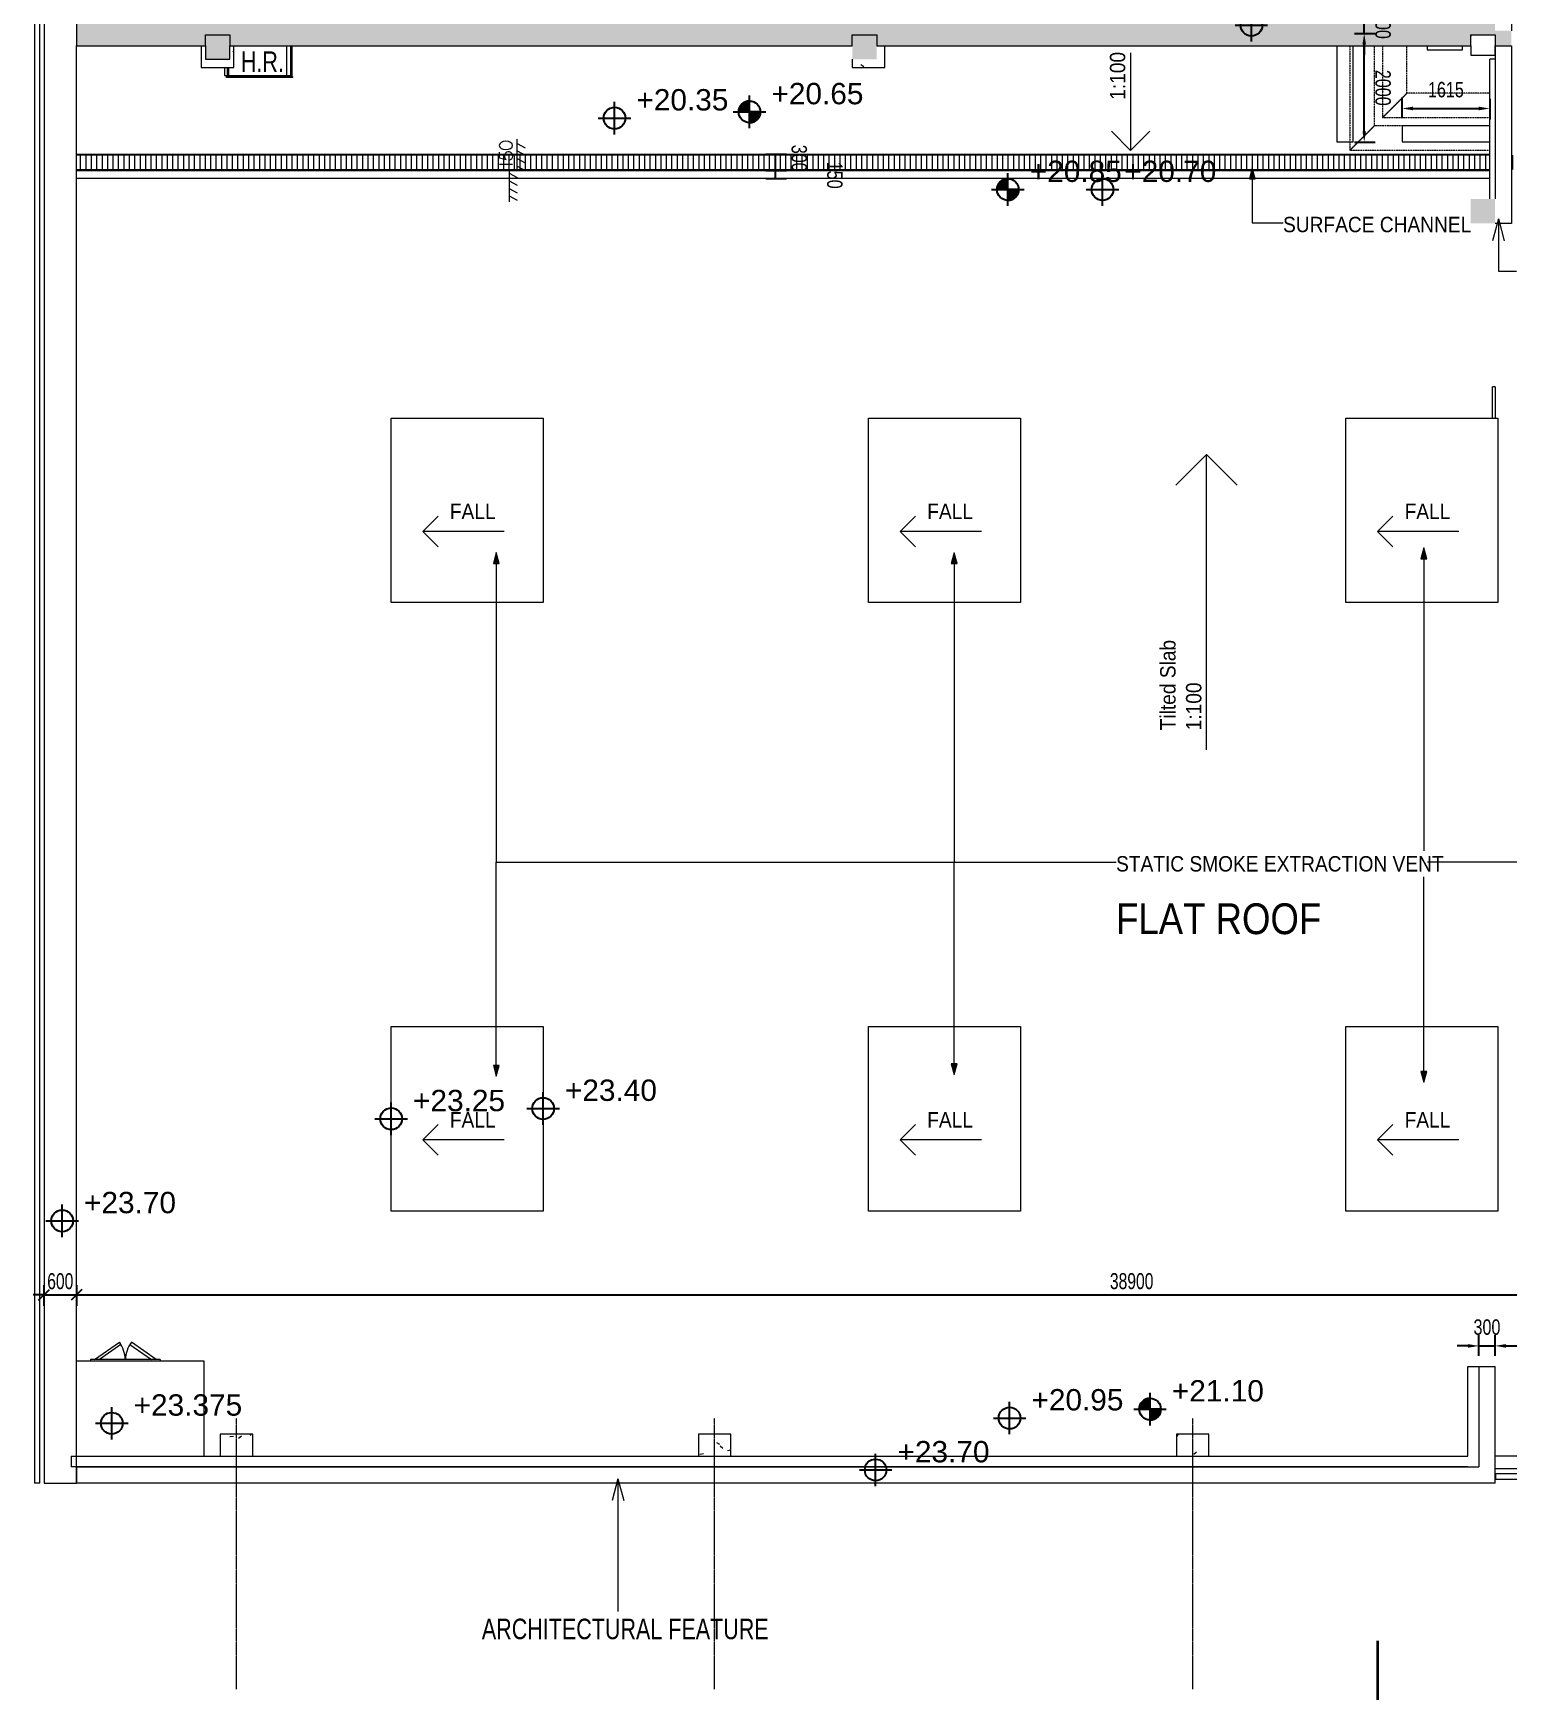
# Model space of a CAD drawing. Header units: millimetres. Extents: x 4021 to 183614, y -11746 to 71065.
# Drawn here: x 36939 to 64124, y 3578 to 34139 of the extents above; entities that cross this region are included whole.
import ezdxf

# ---------------------------------------------------------------- set-up
doc = ezdxf.new("R2010")
doc.units = ezdxf.units.MM
doc.linetypes.add('Grid Line__1_200_', pattern=[10.5, 6, -1.5, 1.5, -1.5])
doc.linetypes.add('Hidden', pattern=[7.14375, 4.7625, -2.38125])
for name, color, linetype, lineweight in [('A-ANNO-DIMS', 211, 'Continuous', 5), ('A-ANNO-NOTE', 131, 'Continuous', 25), ('A-COLS', 52, 'Continuous', 20), ('A-DETL-GENF', 92, 'Continuous', 20), ('A-DETL-THIN', 151, 'Continuous', 9), ('A-DETL-WIDE', 214, 'Continuous', 35), ('A-DOOR', 31, 'Continuous', 20), ('A-DOOR-FRAM', 31, 'Continuous', 20), ('A-FLOR', 192, 'Continuous', 9), ('A-GENM', 13, 'Continuous', 20), ('A-ROOF', 132, 'Continuous', 9), ('A-WALL', 113, 'Continuous', 20), ('G-ANNO-TEXT', 231, 'Continuous', 5), ('Q-CASE', 31, 'Continuous', 20), ('S-BEAM', 12, 'Continuous', 20), ('S-GRID', 1, 'Continuous', 5)]:
    doc.layers.add(name, color=color, linetype=linetype, lineweight=lineweight)
doc.styles.add('Arial', font='arial.ttf', dxfattribs={"height": 393.413174})
doc.styles.add('Arial_2', font='arial.ttf', dxfattribs={"width": 0.7, "height": 295.05988})
doc.styles.add('Swis721 BT_1', font='swiss.ttf', dxfattribs={"width": 0.89, "height": 283.821263})
doc.styles.add('Swis721 BT_3', font='swiss.ttf', dxfattribs={"width": 0.75, "height": 283.821263})
doc.styles.add('Swis721 BT_4', font='swiss.ttf', dxfattribs={"width": 0.85, "height": 567.642527})
doc.styles.add('Swis721 BT_5', font='swiss.ttf', dxfattribs={"width": 0.75, "height": 378.428351})
doc.dimstyles.new('DLN_1_5mm', dxfattribs={"dimscale": 304.8, "dimtxt": 300, "dimasz": 0.656168, "dimexe": 0.656168, "dimexo": 0.0625, "dimgap": 0.656168, "dimtad": 1, "dimdec": 0, "dimzin": 0, "dimdsep": 46, "dimtxsty": 'Swis721 BT_3', "dimsah": 1, "dimcen": 0.09, "dimadec": 0, "dimazin": 0, "dimtfac": 1, "dimtdec": 4, "dimtix": 1, "dimtmove": 0, "dimatfit": 3, "dimfxl": 0.656168, "dimfxlon": 1, "dimtvp": 1, "dimtolj": 1, "dimtzin": 0, "dimarcsym": 2})
doc.dimstyles.new('DLN_1_5mm_1', dxfattribs={"dimscale": 304.8, "dimtxt": 300, "dimasz": 0, "dimexe": 0.656168, "dimexo": 0.0625, "dimgap": 0.656168, "dimtad": 1, "dimdec": 0, "dimzin": 0, "dimdsep": 46, "dimtxsty": 'Swis721 BT_3', "dimblk2": 'NONE', "dimsah": 1, "dimcen": 0.09, "dimadec": 0, "dimazin": 0, "dimtfac": 1, "dimtdec": 4, "dimtix": 1, "dimtmove": 2, "dimatfit": 3, "dimfxl": 0.656168, "dimfxlon": 1, "dimtvp": 1, "dimtolj": 1, "dimtzin": 0, "dimarcsym": 2})
doc.dimstyles.new('DLN_1_5mm_3', dxfattribs={"dimscale": 304.8, "dimtxt": 300, "dimasz": 0, "dimexe": 0.656168, "dimexo": 0.0625, "dimgap": 0.656168, "dimtad": 1, "dimdec": 0, "dimzin": 0, "dimdsep": 46, "dimtxsty": 'Swis721 BT_3', "dimblk1": 'NONE', "dimsah": 1, "dimcen": 0.09, "dimadec": 0, "dimazin": 0, "dimtfac": 1, "dimtdec": 4, "dimtix": 1, "dimtmove": 2, "dimatfit": 3, "dimfxl": 0.656168, "dimfxlon": 1, "dimtvp": 1, "dimtolj": 1, "dimtzin": 0, "dimarcsym": 2})
doc.dimstyles.new('Linear_-_1_5mm_Arial', dxfattribs={"dimscale": 304.8, "dimtxt": 300, "dimasz": 0.656168, "dimexe": 0.656168, "dimexo": 0.0625, "dimgap": 0.328084, "dimtad": 1, "dimdec": 0, "dimzin": 0, "dimdsep": 46, "dimtxsty": 'Arial_2', "dimblk1": 'OBLIQUE', "dimblk2": 'OBLIQUE', "dimsah": 1, "dimcen": 0.09, "dimadec": 0, "dimazin": 0, "dimtfac": 1, "dimtdec": 4, "dimtix": 1, "dimtmove": 0, "dimatfit": 3, "dimfxl": 0.656168, "dimfxlon": 1, "dimtvp": 1, "dimtolj": 1, "dimtzin": 0, "dimarcsym": 2})
pattern_1 = [(50, (0, 0), (1457.472, -127.512), [152.4, -1676.4]), (355, (0, 0), (-281.942, 1528.454), [121.92, -1341.12]), (100.451, (121.5, -10.6), (1175.54, 1400.933), [129.52, -1424.72]), (46.184, (0, 406.4), (2168.632, -336.34), [228.6, -2514.6]), (96.636, (180.7, 378.4), (1899.22, 1979.42), [194.28, -2137.08]), (351.184, (0, 406.4), (1899.24, 1979.4), [182.88, -2011.68]), (21, (203.2, 304.8), (1212.915, -818.121), [152.4, -1676.4]), (326, (203.2, 304.8), (494.417, 1473.504), [121.92, -1341.12]), (71.451, (304.3, 236.6), (1707.337, 655.37), [129.52, -1424.72]), (37.5, (0, 0), (24.7094, 676.4402), [67.056, -1257.808, 67.056, -1294.384, -1346.2]), (37.5, (0, 0), (24.7094, 676.4402), [-2686.304, 67.056, -1279.144]), (7.5, (0, 0), (534.558, 801.444), [67.056, -709.168, 67.056, -1227.328, -513.08]), (7.5, (0, 0), (534.558, 801.444), [-2070.608, 67.056, -446.024]), (327.5, (-453.14, 0), (1084.7275, -45.8312), [67.056, -440.944, 67.056, -1517.904, -2103.12]), (327.5, (-453.14, 0), (1084.7275, -45.8312), [-2092.96, 67.056, -2036.064]), (317.5, (-656.3, 0), (1185.035, 203.414), [67.056, -593.344, 67.056, -985.52, -1493.52]), (317.5, (-656.3, 0), (1185.035, 203.414), [-1712.976, 67.056, -1426.464])]

# ---------------------------------------------------------------- blocks, each defined once
blk = doc.blocks.new('CISC HS Pipe Shapes - HA 98x4_8-13211196-Copy of COLOUR_R_F')
at = {"layer": 'S-BEAM'}
for p, q in [((12470.2, 49), (-12519.5, 49)), ((-12519.5, -49), (-12519.5, 49)), ((12470.2, 49), (12470.2, -49)), ((-12519.5, -49), (12470.2, -49))]:
    blk.add_line(p, q, dxfattribs=at)
blk = doc.blocks.new('CISC HS Pipe Shapes - HA 98x4_8-12447678-Copy of COLOUR_R_F')
at = {"layer": 'S-BEAM'}
for p, q in [((13500, 49), (-13500, 49)), ((-13500, -49), (-13500, 49)), ((13500, 49), (13500, -49)), ((-13500, -49), (13500, -49))]:
    blk.add_line(p, q, dxfattribs=at)
blk = doc.blocks.new('Roofs 1 - Roofs 1-6525854-Copy of COLOUR_R_F')
at = {"layer": 'A-ROOF'}
for p, q in [((63589, 9557), (63889, 9557)), ((63589, 9557), (63589, 7707)), ((63889, 7407), (63889, 9557)), ((37739, 7707), (63589, 7707)), ((37739, 7707), (37739, 7407)), ((63889, 7407), (37739, 7407))]:
    blk.add_line(p, q, dxfattribs=at)
blk = doc.blocks.new('Roofs 2 - Roofs 1-6526788-Copy of COLOUR_R_F')
at = {"layer": 'A-ROOF'}
for p, q in [((64189, 34379), (63889, 34379)), ((64189, 34379), (64189, 34182)), ((63889, 33907), (63889, 31082)), ((64189, 33907), (64189, 30632)), ((64189, 30632), (63889, 30632))]:
    blk.add_line(p, q, dxfattribs=at)
blk = doc.blocks.new('DLN-Surface Channel-L1 - 300x200 _WD_-9601818-Copy of COLOUR_R_F')
at = {"layer": 'Q-CASE', "lineweight": 9}
h = blk.add_hatch(dxfattribs=at)
h.set_pattern_fill('FP_1', color=256, style=0, pattern_type=2)
h.set_pattern_definition([(270, (15, 0), (-100, -6e-15), [])])
h.paths.add_polyline_path([(-39050, 15), (-13000, 15), (-13000, 285), (-39050, 285)], flags=0)
h.paths.add_polyline_path([(-183, 15), (15, 15), (285, 285), (-12600, 285), (-12600, 15), (-902, 15)], flags=0)
at = {"layer": 'Q-CASE'}
for p, q in [((-39050, 300), (-13000, 300)), ((-39050, 290), (-13000, 290)), ((-13000, 285), (-39050, 285)), ((-39050, 15), (-13000, 15)), ((-39050, 10), (-13000, 10))]:
    blk.add_line(p, q, dxfattribs=at)
blk = doc.blocks.new('DLN-Double Door-AP - _AP08_ 1200 x 2000 _WH_-V5-Copy of COLOUR_R_F')
at = {"layer": 'A-DOOR', "lineweight": 15}
for p, q in [((-567, -105), (-110, -425)), ((-82, -384), (-480, -105)), ((82, -384), (480, -105)), ((567, -105), (110, -425)), ((-110, -425), (-82, -384)), ((110, -425), (82, -384))]:
    blk.add_line(p, q, dxfattribs=at)
for centre, start, end in [((-610, -75), 325, 357.1614), ((610, -75), 182.8386, 215)]:
    blk.add_arc(centre, 610, start, end, dxfattribs=at)
at = {"layer": 'A-DOOR-FRAM', "lineweight": 15}
for p, q in [((-640, -105), (-640, -75)), ((-640, -105), (640, -105)), ((640, -105), (640, -75))]:
    blk.add_line(p, q, dxfattribs=at)
blk = doc.blocks.new('Generic Models 2 - Generic Models 2-8616376-Copy of COLOUR_R_F')
at = {"layer": 'A-GENM', "color": 8, "linetype": 'Hidden'}
for p, q in [((61214, 33907), (61214, 31982)), ((61664, 32432), (61664, 33907)), ((63789, 32432), (61664, 32432)), ((61214, 31982), (63789, 31982))]:
    blk.add_line(p, q, dxfattribs=at)
for points in [[(61664, 32432), (61664, 32432), (61661, 32430), (61651, 32419), (61638, 32406), (61629, 32397), (61620, 32388), (61613, 32381), (61606, 32374), (61598, 32367), (61590, 32359), (61582, 32350), (61573, 32342), (61564, 32333), (61555, 32323), (61545, 32314), (61535, 32304), (61525, 32294), (61515, 32283), (61505, 32273), (61494, 32262), (61483, 32251), (61472, 32241), (61461, 32230), (61450, 32219), (61439, 32207), (61428, 32196), (61417, 32185), (61406, 32174), (61395, 32164), (61385, 32153), (61374, 32142), (61363, 32132), (61353, 32121), (61343, 32111), (61333, 32101), (61324, 32092), (61314, 32082), (61305, 32073), (61297, 32065), (61288, 32056), (61280, 32048), (61273, 32041), (61265, 32033), (61258, 32027), (61250, 32018), (61241, 32009), (61228, 31996), (61217, 31985), (61214, 31982), (61214, 31982)], [(61214, 31982), (61214, 31982), (61217, 31985), (61228, 31996), (61241, 32009), (61250, 32018), (61258, 32027), (61265, 32033), (61273, 32041), (61280, 32048), (61288, 32056), (61297, 32065), (61305, 32073), (61314, 32082), (61324, 32092), (61333, 32101), (61343, 32111), (61353, 32121), (61363, 32132), (61374, 32142), (61385, 32153), (61395, 32164), (61406, 32174), (61417, 32185), (61428, 32196), (61439, 32207), (61450, 32219), (61461, 32230), (61472, 32241), (61483, 32251), (61494, 32262), (61505, 32273), (61515, 32283), (61525, 32294), (61535, 32304), (61545, 32314), (61555, 32323), (61564, 32333), (61573, 32342), (61582, 32350), (61590, 32359), (61598, 32367), (61606, 32374), (61613, 32381), (61620, 32388), (61629, 32397), (61638, 32406), (61651, 32419), (61661, 32430), (61664, 32432), (61664, 32432)]]:
    blk.add_open_spline(points, degree=3, knots=[0, 0, 0, 0, 0.0625, 0.125, 0.15625, 0.1875, 0.203125, 0.21875, 0.234375, 0.25, 0.265625, 0.28125, 0.296875, 0.3125, 0.328125, 0.34375, 0.359375, 0.375, 0.390625, 0.40625, 0.421875, 0.4375, 0.453125, 0.46875, 0.484375, 0.5, 0.515625, 0.53125, 0.546875, 0.5625, 0.578125, 0.59375, 0.609375, 0.625, 0.640625, 0.65625, 0.671875, 0.6875, 0.703125, 0.71875, 0.734375, 0.75, 0.765625, 0.78125, 0.796875, 0.8125, 0.84375, 0.875, 0.9375, 1, 1, 1, 1], dxfattribs=at)
blk = doc.blocks.new('Generic Models 3 - Generic Models 2-8616397-Copy of COLOUR_R_F')
at = {"layer": 'A-GENM', "color": 8, "linetype": 'Hidden'}
for p, q in [((61814, 33907), (61814, 32582)), ((62264, 33032), (62264, 33907)), ((63789, 33032), (62264, 33032)), ((61814, 32582), (63789, 32582))]:
    blk.add_line(p, q, dxfattribs=at)
for points in [[(62264, 33032), (62264, 33032), (62261, 33030), (62251, 33019), (62238, 33006), (62229, 32997), (62220, 32988), (62213, 32981), (62206, 32974), (62198, 32967), (62190, 32959), (62182, 32950), (62173, 32942), (62164, 32933), (62155, 32923), (62145, 32914), (62135, 32904), (62125, 32894), (62115, 32883), (62105, 32873), (62094, 32862), (62083, 32851), (62072, 32841), (62061, 32830), (62050, 32819), (62039, 32807), (62028, 32796), (62017, 32785), (62006, 32774), (61995, 32764), (61985, 32753), (61974, 32742), (61963, 32732), (61953, 32721), (61943, 32711), (61933, 32701), (61924, 32692), (61914, 32682), (61905, 32673), (61897, 32665), (61888, 32656), (61880, 32648), (61873, 32641), (61865, 32633), (61858, 32627), (61850, 32618), (61841, 32609), (61828, 32596), (61817, 32585), (61814, 32582), (61814, 32582)], [(61814, 32582), (61814, 32582), (61817, 32585), (61828, 32596), (61841, 32609), (61850, 32618), (61858, 32627), (61865, 32633), (61873, 32641), (61880, 32648), (61888, 32656), (61897, 32665), (61905, 32673), (61914, 32682), (61924, 32692), (61933, 32701), (61943, 32711), (61953, 32721), (61963, 32732), (61974, 32742), (61985, 32753), (61995, 32764), (62006, 32774), (62017, 32785), (62028, 32796), (62039, 32807), (62050, 32819), (62061, 32830), (62072, 32841), (62083, 32851), (62094, 32862), (62105, 32873), (62115, 32883), (62125, 32894), (62135, 32904), (62145, 32914), (62155, 32923), (62164, 32933), (62173, 32942), (62182, 32950), (62190, 32959), (62198, 32967), (62206, 32974), (62213, 32981), (62220, 32988), (62229, 32997), (62238, 33006), (62251, 33019), (62261, 33030), (62264, 33032), (62264, 33032)]]:
    blk.add_open_spline(points, degree=3, knots=[0, 0, 0, 0, 0.0625, 0.125, 0.15625, 0.1875, 0.203125, 0.21875, 0.234375, 0.25, 0.265625, 0.28125, 0.296875, 0.3125, 0.328125, 0.34375, 0.359375, 0.375, 0.390625, 0.40625, 0.421875, 0.4375, 0.453125, 0.46875, 0.484375, 0.5, 0.515625, 0.53125, 0.546875, 0.5625, 0.578125, 0.59375, 0.609375, 0.625, 0.640625, 0.65625, 0.671875, 0.6875, 0.703125, 0.71875, 0.734375, 0.75, 0.765625, 0.78125, 0.796875, 0.8125, 0.84375, 0.875, 0.9375, 1, 1, 1, 1], dxfattribs=at)
blk = doc.blocks.new('DLN_2D-Level Change Sign - Level Change-4188933-Copy of COLOUR_R_F')
at = {"layer": 'A-DETL-GENF'}
for p, q in [((111, 87), (111, 327)), ((198, 200), (225, 327)), ((225, 327), (340, 327))]:
    blk.add_line(p, q, dxfattribs=at)
at = {"layer": 'A-DETL-GENF', "lineweight": 15}
for p, q in [((0, 150), (-580, 150)), ((-470, 150), (-550, 0)), ((-330, 150), (-410, 0)), ((-190, 150), (-270, 0)), ((-50, 150), (-130, 0)), ((0, 0), (0, 150)), ((0, 0), (580, 0)), ((80, 0), (0, -150)), ((220, 0), (140, -150)), ((360, 0), (280, -150)), ((500, 0), (420, -150))]:
    blk.add_line(p, q, dxfattribs=at)
at = {"layer": 'A-DETL-GENF'}
blk.add_arc((268, 158), 77, 188.9341, 147.0659, dxfattribs=at)
for start_param, end_param in [(0, 1.570796), (4.712389, 6.283185), (1.570833, 4.712352)]:
    blk.add_ellipse((462, 207), major_axis=(0, 123), ratio=0.634003, start_param=start_param, end_param=end_param, dxfattribs=at)
blk = doc.blocks.new('DLN_Slab Level Mark - SSL-2mm_Type 2-2670448-Copy of COLOUR_R_F')
at = {"layer": 'A-ANNO-NOTE'}
for p, q in [((0, 1.5), (0, -1.5)), ((-1.5, 0), (1.5, 0))]:
    blk.add_line(p, q, dxfattribs=at)
blk.add_circle((0, 0), 1, dxfattribs=at)
blk = doc.blocks.new('DLN_Slab Level Mark - FFL-2mm_Type 2-2670450-Copy of COLOUR_R_F')
at = {"layer": 'A-ANNO-NOTE', "lineweight": 5}
h = blk.add_hatch(color=256, dxfattribs=at)
edge = h.paths.add_edge_path(flags=0)
edge.add_arc((0, 0), 1, 180, 270, ccw=False)
edge.add_line((-1, 0), (0, 0))
edge.add_line((0, 0), (0, -1))
h = blk.add_hatch(color=256, dxfattribs=at)
edge = h.paths.add_edge_path(flags=0)
edge.add_arc((0, 0), 1, 0, 90, ccw=False)
edge.add_line((1, 0), (0, 0))
edge.add_line((0, 0), (0, 1))
at = {"layer": 'A-ANNO-NOTE'}
for p, q in [((0, 0), (-1, 0)), ((0, 1.5), (0, -1.5)), ((0, 1), (0, 0)), ((0, -1), (0, 0)), ((0, 0), (1, 0)), ((-1.5, 0), (1.5, 0))]:
    blk.add_line(p, q, dxfattribs=at)
blk.add_circle((0, 0), 1, dxfattribs=at)
for start, end in [(180, 270), (360, 90)]:
    blk.add_arc((0, 0), 1, start, end, dxfattribs=at)
blk = doc.blocks.new('DIMBLOCK28-Copy of COLOUR_R_F')
at = {"layer": 'A-ANNO-DIMS', "color": 0, "lineweight": -2, "transparency": 16777216}
for p, q in [((50444, 31607), (50825, 31607)), ((50625, 31457), (50625, 31607)), ((50444, 31457), (50825, 31457))]:
    blk.add_line(p, q, dxfattribs=at)
at = {"layer": 'Defpoints', "color": 0, "transparency": 16777216}
for p in [(50425, 31607), (50625, 31607), (50425, 31457)]:
    blk.add_point(p, dxfattribs=at)
at = {"layer": 'A-ANNO-DIMS', "color": 0, "transparency": 16777216, "insert": (51859, 31768), "char_height": 283.8, "width": 565.71, "attachment_point": 1, "rotation": 270, "line_spacing_factor": 1.00667, "style": 'Swis721 BT_3'}
blk.add_mtext('\\A1;150', dxfattribs=at)
blk = doc.blocks.new('_None')
blk = doc.blocks.new('DIMBLOCK29-Copy of COLOUR_R_F')
at = {"layer": 'A-ANNO-DIMS', "color": 0, "lineweight": -2, "transparency": 16777216}
for p, q in [((50444, 31907), (50825, 31907)), ((50625, 31607), (50625, 31907)), ((50444, 31607), (50825, 31607))]:
    blk.add_line(p, q, dxfattribs=at)
at = {"layer": 'Defpoints', "color": 0, "transparency": 16777216}
for p in [(50425, 31907), (50625, 31907), (50425, 31607)]:
    blk.add_point(p, dxfattribs=at)
at = {"layer": 'A-ANNO-DIMS', "color": 0, "transparency": 16777216, "insert": (51204, 32081), "char_height": 283.8, "width": 565.71, "attachment_point": 1, "rotation": 270, "line_spacing_factor": 1.00667, "style": 'Swis721 BT_3'}
blk.add_mtext('\\A1;300', dxfattribs=at)
blk = doc.blocks.new('DIMBLOCK35-Copy of COLOUR_R_F')
at = {"layer": 'A-ANNO-DIMS', "color": 0, "lineweight": -2, "transparency": 16777216}
for p, q in [((63589, 9757), (63589, 10138)), ((63889, 9757), (63889, 10138)), ((63389, 9938), (63189, 9938)), ((63589, 9938), (63889, 9938)), ((64089, 9938), (64289, 9938))]:
    blk.add_line(p, q, dxfattribs=at)
at = {"layer": 'A-ANNO-DIMS', "color": 0, "transparency": 16777216}
for points in [[(63389, 9971), (63389, 9904), (63589, 9938)], [(64089, 9971), (64089, 9904), (63889, 9938)]]:
    blk.add_solid(points, dxfattribs=at)
at = {"layer": 'Defpoints', "color": 0, "transparency": 16777216}
for p in [(63889, 9938), (63589, 9738), (63889, 9738)]:
    blk.add_point(p, dxfattribs=at)
at = {"layer": 'A-ANNO-DIMS', "color": 0, "transparency": 16777216, "insert": (63739, 10283), "char_height": 283.8, "width": 565.71, "attachment_point": 5, "style": 'Swis721 BT_3'}
blk.add_mtext('\\A1;300', dxfattribs=at)
blk = doc.blocks.new('_Oblique')
at = {"color": 0, "linetype": 'ByBlock', "lineweight": -2}
blk.add_line((-0.5, -0.5), (0.5, 0.5), dxfattribs=at)
blk = doc.blocks.new('DIMBLOCK51-Copy of COLOUR_R_F')
at = {"layer": 'A-ANNO-DIMS', "color": 0, "lineweight": -2, "transparency": 16777216}
for p, q in [((37139, 11060), (37139, 10679)), ((37739, 11060), (37739, 10679)), ((37139, 10879), (36939, 10879)), ((37139, 10879), (37739, 10879)), ((37739, 10879), (37939, 10879))]:
    blk.add_line(p, q, dxfattribs=at)
at = {"layer": 'Defpoints', "color": 0, "transparency": 16777216}
for p in [(37139, 11079), (37739, 11079), (37739, 10879)]:
    blk.add_point(p, dxfattribs=at)
at = {"layer": 'A-ANNO-DIMS', "color": 0, "lineweight": -2, "transparency": 16777216, "xscale": 200, "yscale": 200, "zscale": 200}
blk.add_blockref('_Oblique', (37139, 10879), dxfattribs=at)
at = {"layer": 'A-ANNO-DIMS', "color": 0, "lineweight": -2, "transparency": 16777216, "xscale": 200, "yscale": 200, "zscale": 200, "rotation": 180}
blk.add_blockref('_Oblique', (37739, 10879), dxfattribs=at)
at = {"layer": 'A-ANNO-DIMS', "color": 0, "transparency": 16777216, "insert": (37439, 11129), "char_height": 295.1, "width": 564.92, "attachment_point": 5, "style": 'Arial_2'}
blk.add_mtext('\\A1;600', dxfattribs=at)
blk = doc.blocks.new('DIMBLOCK52-Copy of COLOUR_R_F')
at = {"layer": 'A-ANNO-DIMS', "color": 0, "lineweight": -2, "transparency": 16777216}
for p, q in [((37739, 11060), (37739, 10679)), ((76639, 11060), (76639, 10679)), ((37739, 10879), (76639, 10879))]:
    blk.add_line(p, q, dxfattribs=at)
at = {"layer": 'Defpoints', "color": 0, "transparency": 16777216}
for p in [(37739, 11079), (76639, 11079), (76639, 10879)]:
    blk.add_point(p, dxfattribs=at)
at = {"layer": 'A-ANNO-DIMS', "color": 0, "lineweight": -2, "transparency": 16777216, "xscale": 200, "yscale": 200, "zscale": 200, "rotation": 180}
blk.add_blockref('_Oblique', (37739, 10879), dxfattribs=at)
at = {"layer": 'A-ANNO-DIMS', "color": 0, "lineweight": -2, "transparency": 16777216, "xscale": 200, "yscale": 200, "zscale": 200}
blk.add_blockref('_Oblique', (76639, 10879), dxfattribs=at)
at = {"layer": 'A-ANNO-DIMS', "color": 0, "transparency": 16777216, "insert": (57189, 11130), "char_height": 295.1, "width": 941.54, "attachment_point": 5, "style": 'Arial_2'}
blk.add_mtext('\\A1;38900', dxfattribs=at)
blk = doc.blocks.new('DIMBLOCK80-Copy of COLOUR_R_F')
at = {"layer": 'A-ANNO-DIMS', "color": 0, "lineweight": -2, "transparency": 16777216}
for p, q in [((62174, 32569), (62174, 32950)), ((62374, 32750), (63589, 32750)), ((63789, 32931), (63789, 32550))]:
    blk.add_line(p, q, dxfattribs=at)
at = {"layer": 'A-ANNO-DIMS', "color": 0, "transparency": 16777216}
for points in [[(62374, 32783), (62374, 32717), (62174, 32750)], [(63589, 32783), (63589, 32717), (63789, 32750)]]:
    blk.add_solid(points, dxfattribs=at)
at = {"layer": 'Defpoints', "color": 0, "transparency": 16777216}
for p in [(63789, 32950), (63789, 32750), (62174, 32550)]:
    blk.add_point(p, dxfattribs=at)
at = {"layer": 'A-ANNO-DIMS', "color": 0, "transparency": 16777216, "insert": (62982, 33096), "char_height": 283.8, "width": 754.29, "attachment_point": 5, "style": 'Swis721 BT_3'}
blk.add_mtext('\\A1;1615', dxfattribs=at)
blk = doc.blocks.new('DIMBLOCK81-Copy of COLOUR_R_F')
at = {"layer": 'A-ANNO-DIMS', "color": 0, "lineweight": -2, "transparency": 16777216}
for p, q in [((61295, 34132), (61676, 34132)), ((61476, 32332), (61476, 33932)), ((61295, 32132), (61676, 32132))]:
    blk.add_line(p, q, dxfattribs=at)
at = {"layer": 'A-ANNO-DIMS', "color": 0, "transparency": 16777216}
for points in [[(61443, 33932), (61509, 33932), (61476, 34132)], [(61443, 32332), (61509, 32332), (61476, 32132)]]:
    blk.add_solid(points, dxfattribs=at)
at = {"layer": 'Defpoints', "color": 0, "transparency": 16777216}
for p in [(61276, 34132), (61476, 34132), (61276, 32132)]:
    blk.add_point(p, dxfattribs=at)
at = {"layer": 'A-ANNO-DIMS', "color": 0, "transparency": 16777216, "insert": (61822, 33132), "char_height": 283.8, "width": 754.29, "attachment_point": 5, "rotation": 270, "style": 'Swis721 BT_3'}
blk.add_mtext('\\A1;2000', dxfattribs=at)
blk = doc.blocks.new('DIMBLOCK82-Copy of COLOUR_R_F')
at = {"layer": 'A-ANNO-DIMS', "color": 0, "lineweight": -2, "transparency": 16777216}
for p, q in [((61476, 34632), (61476, 34832)), ((61295, 34432), (61676, 34432)), ((61476, 34132), (61476, 34432)), ((61295, 34132), (61676, 34132)), ((61476, 33932), (61476, 33732))]:
    blk.add_line(p, q, dxfattribs=at)
at = {"layer": 'A-ANNO-DIMS', "color": 0, "transparency": 16777216}
for points in [[(61443, 34632), (61509, 34632), (61476, 34432)], [(61443, 33932), (61509, 33932), (61476, 34132)]]:
    blk.add_solid(points, dxfattribs=at)
at = {"layer": 'Defpoints', "color": 0, "transparency": 16777216}
for p in [(61276, 34432), (61476, 34432), (61276, 34132)]:
    blk.add_point(p, dxfattribs=at)
at = {"layer": 'A-ANNO-DIMS', "color": 0, "transparency": 16777216, "insert": (61822, 34282), "char_height": 283.8, "width": 565.71, "attachment_point": 5, "rotation": 270, "style": 'Swis721 BT_3'}
blk.add_mtext('\\A1;300', dxfattribs=at)

msp = doc.modelspace()

# ---------------------------------------------------------------- hatches: boundary and pattern name
at = {"layer": 'A-COLS', "lineweight": 9}
h = msp.add_hatch(dxfattribs=at)
h.set_pattern_fill('FP_4', color=10, style=0, pattern_type=2)
h.set_pattern_definition(pattern_1)
h.paths.add_polyline_path([(63889.3, 33732.5), (63889.3, 34107.5), (63439.3, 34107.5), (63439.3, 33732.5), (63649.8, 33732.5)], flags=0)
h.paths.add_polyline_path([(63889.3, 34407.5), (63889.3, 34532.5), (63439.3, 34532.5), (63439.3, 34407.5), (63692.2, 34407.5)], flags=0)
h = msp.add_hatch(dxfattribs=at)
h.set_pattern_fill('FP_4', color=10, style=0, pattern_type=2)
h.set_pattern_definition(pattern_1)
h.paths.add_polyline_path([(40639.3, 33507.5), (40639.3, 33907.5), (40564.3, 33907.5), (40564.3, 33657.5), (40114.3, 33657.5), (40114.3, 33907.5), (40039.3, 33907.5), (40039.3, 33507.5), (40564.3, 33507.5)], flags=0)
h = msp.add_hatch(dxfattribs=at)
h.set_pattern_fill('FP_4', color=10, style=0, pattern_type=2)
h.set_pattern_definition(pattern_1)
h.paths.add_polyline_path([(52039.3, 33507.5), (52639.3, 33507.5), (52639.3, 33907.5), (52489.3, 33907.5), (52489.3, 33657.5), (52039.3, 33657.5)], flags=0)
h = msp.add_hatch(dxfattribs=at)
h.set_pattern_fill('FP_4', color=10, style=0, pattern_type=2)
h.set_pattern_definition(pattern_1)
h.paths.add_polyline_path([(40464.3, 7907.5), (40989.3, 7907.5), (40989.3, 8307.5), (40389.3, 8307.5), (40389.3, 7907.5)], flags=0)
h = msp.add_hatch(dxfattribs=at)
h.set_pattern_fill('FP_4', color=10, style=0, pattern_type=2)
h.set_pattern_definition(pattern_1)
h.paths.add_polyline_path([(49801.8, 7907.5), (49801.8, 8307.5), (49201.8, 8307.5), (49201.8, 7907.5), (49726.8, 7907.5)], flags=0)
h = msp.add_hatch(dxfattribs=at)
h.set_pattern_fill('FP_4', color=10, style=0, pattern_type=2)
h.set_pattern_definition(pattern_1)
h.paths.add_polyline_path([(58614.3, 7907.5), (58614.3, 8307.5), (58014.3, 8307.5), (58014.3, 7907.5), (58539.3, 7907.5)], flags=0)
at = {"layer": 'A-DETL-GENF'}
h = msp.add_hatch(color=7, dxfattribs=at)
h.paths.add_polyline_path([(63902, 33907.5), (64189.3, 33907.5), (64189.3, 34182.5), (63889.3, 34182.5), (63889.3, 34407.5), (37739.3, 34407.5), (37739.3, 33907.5), (40114.3, 33907.5), (40114.3, 34107.5), (40564.3, 34107.5), (40564.3, 33907.5), (52039.3, 33907.5), (52039.3, 34107.5), (52489.3, 34107.5), (52489.3, 33907.5), (63439.3, 33907.5), (63439.3, 34107.5), (63889.3, 34107.5), (63889.3, 33907.5)], flags=0)
h.paths.add_polyline_path([(49539.3, 34107.5), (49539.3, 34107.5), (48839.3, 34107.5)], flags=0)
h = msp.add_hatch(color=7, dxfattribs=at)
h.paths.add_polyline_path([(67351.8, 7907.5), (67351.8, 8157.5), (66901.8, 8157.5), (66901.8, 7907.5)], flags=0)
h.paths.add_polyline_path([(75714.3, 7907.5), (76164.3, 7907.5), (76164.3, 8157.5), (75714.3, 8157.5)], flags=0)
h.paths.add_polyline_path([(63889.3, 30632.5), (63889.3, 31082.5), (63439.3, 31082.5), (63439.3, 30632.5)], flags=0)
h.paths.add_polyline_path([(40539.3, 33657.5), (40564.3, 33657.5), (40564.3, 34107.5), (40114.3, 34107.5), (40114.3, 33657.5), (40464.3, 33657.5)], flags=0)
h.paths.add_polyline_path([(52039.3, 33657.5), (52489.3, 33657.5), (52489.3, 34107.5), (52039.3, 34107.5), (52039.3, 33880.6)], flags=0)
at = {"layer": 'G-ANNO-TEXT'}
for points in [[(59412.4, 31655.2), (59358.8, 31455.2), (59466, 31455.2)], [(45476, 24563.2), (45422.4, 24363.2), (45529.6, 24363.2)], [(53917.5, 24560.4), (53863.9, 24360.4), (53971.1, 24360.4)], [(62574.8, 24650.4), (62521.2, 24450.4), (62628.4, 24450.4)], [(45476, 14908.9), (45529.6, 15108.9), (45422.4, 15108.9)], [(53917.5, 14939.7), (53971.1, 15139.7), (53863.9, 15139.7)], [(62574.8, 14797), (62628.4, 14997), (62521.2, 14997)]]:
    msp.add_hatch(color=130, dxfattribs=at).paths.add_polyline_path(points, flags=0)

# ---------------------------------------------------------------- linework, layer by layer
at = {"layer": 'A-COLS', "color": 250, "lineweight": 15}
for p, q in [((40039.3, 33907.5), (40039.3, 33507.5)), ((40639.3, 33507.5), (40639.3, 33907.5)), ((52039.3, 33657.5), (52039.3, 33507.5)), ((52639.3, 33507.5), (52639.3, 33907.5)), ((63439.3, 33907.5), (63439.3, 33732.5)), ((63439.3, 33732.5), (63889.3, 33732.5)), ((63889.3, 33732.5), (63889.3, 33907.5)), ((40039.3, 33507.5), (40639.3, 33507.5)), ((52039.3, 33507.5), (52639.3, 33507.5)), ((40989.3, 8307.5), (40389.3, 8307.5)), ((40389.3, 8307.5), (40389.3, 7907.5)), ((40989.3, 7907.5), (40989.3, 8307.5)), ((49801.8, 8307.5), (49201.8, 8307.5)), ((49201.8, 8307.5), (49201.8, 7907.5)), ((49801.8, 7907.5), (49801.8, 8307.5)), ((58614.3, 8307.5), (58014.3, 8307.5)), ((58014.3, 8307.5), (58014.3, 7907.5)), ((58614.3, 7907.5), (58614.3, 8307.5)), ((40389.3, 7907.5), (40989.3, 7907.5)), ((49201.8, 7907.5), (49801.8, 7907.5)), ((58014.3, 7907.5), (58614.3, 7907.5))]:
    msp.add_line(p, q, dxfattribs=at)
at = {"layer": 'A-DETL-THIN'}
for p, q in [((37739.3, 34407.5), (37739.3, 33907.5)), ((40114.3, 33907.5), (40114.3, 34107.5)), ((40114.3, 34107.5), (40564.3, 34107.5)), ((40564.3, 34107.5), (40564.3, 33907.5)), ((52039.3, 33907.5), (52039.3, 34107.5)), ((52039.3, 34107.5), (52489.3, 34107.5)), ((52489.3, 34107.5), (52489.3, 33907.5)), ((63439.3, 33907.5), (63439.3, 34107.5)), ((63439.3, 34107.5), (63889.3, 34107.5)), ((63889.3, 34107.5), (63889.3, 33907.5)), ((37739.3, 33907.5), (40114.3, 33907.5)), ((40114.3, 33907.5), (40114.3, 33657.5)), ((40114.3, 33657.5), (40564.3, 33657.5)), ((40564.3, 33657.5), (40564.3, 33907.5)), ((40564.3, 33907.5), (52039.3, 33907.5)), ((52489.3, 33907.5), (63439.3, 33907.5)), ((57168.4, 33776.1), (57168.4, 31976.1)), ((63889.3, 33907.5), (64189.3, 33907.5)), ((57168.4, 31976.1), (56814.9, 32329.7)), ((57168.4, 31976.1), (57522, 32329.7)), ((58570.7, 26369.2), (58005.1, 25803.5)), ((58570.7, 20929.2), (58570.7, 26369.2)), ((58570.7, 26369.2), (59136.4, 25803.5)), ((44119.6, 24951), (44402.5, 25233.8)), ((52919.6, 24951), (53202.5, 25233.8)), ((61719.6, 24951), (62002.5, 25233.8)), ((45619.6, 24951), (44119.6, 24951)), ((44119.6, 24951), (44402.5, 24668.1)), ((54419.6, 24951), (52919.6, 24951)), ((52919.6, 24951), (53202.5, 24668.1)), ((63219.6, 24951), (61719.6, 24951)), ((61719.6, 24951), (62002.5, 24668.1)), ((44119.6, 13734.3), (44402.5, 14017.1)), ((52919.6, 13734.3), (53202.5, 14017.1)), ((61719.6, 13734.3), (62002.5, 14017.1)), ((45619.6, 13734.3), (44119.6, 13734.3)), ((44119.6, 13734.3), (44402.5, 13451.5)), ((54419.6, 13734.3), (52919.6, 13734.3)), ((52919.6, 13734.3), (53202.5, 13451.5)), ((63219.6, 13734.3), (61719.6, 13734.3)), ((61719.6, 13734.3), (62002.5, 13451.5))]:
    msp.add_line(p, q, dxfattribs=at)
at = {"layer": 'A-DETL-WIDE'}
msp.add_line((61723, 4499.3), (61723, 1699.3), dxfattribs=at)
at = {"layer": 'A-FLOR'}
for p, q in [((37139.3, 34407.5), (37139.3, 7407.5)), ((37739.3, 7407.5), (37739.3, 33907.5)), ((41614.3, 33357.5), (41614.3, 33907.5)), ((60974.3, 33907.5), (60974.3, 32132.5)), ((61274.3, 32132.5), (61274.3, 33907.5)), ((62639.3, 33907.5), (62639.3, 33832.5)), ((62639.3, 33832.5), (63289.3, 33832.5)), ((63289.3, 33832.5), (63289.3, 33907.5)), ((40464.3, 33507.5), (40464.3, 33357.5)), ((40464.3, 33357.5), (40539.3, 33357.5)), ((63789.3, 32432.5), (62174.3, 32432.5)), ((62174.3, 32432.5), (62174.3, 32428.3)), ((62174.3, 32428.1), (62174.3, 32415.7)), ((62174.3, 32415.2), (62174.3, 32395.5)), ((62174.3, 32394.3), (62174.3, 32367.1)), ((60974.3, 32132.5), (61218.6, 32132.5)), ((61218.6, 32132.5), (61231.3, 32132.5)), ((61231.4, 32132.5), (61252, 32132.5)), ((61252.2, 32132.5), (61274.3, 32132.5)), ((62174.3, 32366), (62174.3, 32333)), ((62174.3, 32331.7), (62174.3, 32294)), ((62174.3, 32292.4), (62174.3, 32251.6)), ((62174.3, 32249.9), (62174.3, 32165.3)), ((62174.3, 32163.4), (62174.3, 32132.5)), ((62174.3, 32132.5), (63789.3, 32132.5)), ((37739.3, 31907.5), (63789.3, 31907.5)), ((43539.3, 23640.8), (43539.3, 27040.8)), ((43539.3, 27040.8), (46339.3, 27040.8)), ((46339.3, 27040.8), (46339.3, 23640.8)), ((52339.3, 23640.8), (52339.3, 27040.8)), ((52339.3, 27040.8), (55139.3, 27040.8)), ((55139.3, 27040.8), (55139.3, 23640.8)), ((61139.3, 23640.8), (61139.3, 27040.8)), ((61139.3, 27040.8), (63839.3, 27040.8)), ((63889.3, 27040.8), (63939.3, 27040.8)), ((63939.3, 27040.8), (63939.3, 23640.8)), ((46339.3, 23640.8), (43539.3, 23640.8)), ((55139.3, 23640.8), (52339.3, 23640.8)), ((63939.3, 23640.8), (61139.3, 23640.8)), ((43539.3, 12424.2), (43539.3, 15824.2)), ((43539.3, 15824.2), (46339.3, 15824.2)), ((46339.3, 15824.2), (46339.3, 12424.2)), ((52339.3, 12424.2), (52339.3, 15824.2)), ((52339.3, 15824.2), (55139.3, 15824.2)), ((55139.3, 15824.2), (55139.3, 12424.2)), ((61139.3, 12424.2), (61139.3, 15824.2)), ((61139.3, 15824.2), (63939.3, 15824.2)), ((63939.3, 15824.2), (63939.3, 12424.2)), ((46339.3, 12424.2), (43539.3, 12424.2)), ((55139.3, 12424.2), (52339.3, 12424.2)), ((63939.3, 12424.2), (61139.3, 12424.2)), ((40089.3, 9657.5), (37739.3, 9657.5)), ((40089.3, 7907.5), (40089.3, 9657.5)), ((66901.8, 7907.5), (63889.3, 7907.5)), ((63889.3, 7677.5), (88819.3, 7677.5)), ((37139.3, 7407.5), (37739.3, 7407.5))]:
    msp.add_line(p, q, dxfattribs=at)
at = {"layer": 'A-WALL'}
for p, q in [((41689.3, 33357.5), (41689.3, 33907.5)), ((41709.3, 33907.5), (41709.3, 33337.5)), ((40504.3, 33322.5), (40504.3, 33357.5)), ((41724.3, 33322.5), (40504.3, 33322.5)), ((40519.3, 33337.5), (40519.3, 33507.5)), ((41709.3, 33337.5), (40519.3, 33337.5)), ((40539.3, 33507.5), (40539.3, 33357.5)), ((40539.3, 33357.5), (41689.3, 33357.5)), ((41724.3, 33322.5), (41724.3, 33337.5)), ((37739.3, 31607.5), (63789.3, 31607.5)), ((63789.3, 31457.5), (37739.3, 31457.5)), ((37639.3, 7907.5), (63389.3, 7907.5)), ((37639.3, 7907.5), (37639.3, 7707.5)), ((63389.3, 7707.5), (37639.3, 7707.5))]:
    msp.add_line(p, q, dxfattribs=at)
at = {"layer": 'A-WALL', "color": 250, "lineweight": 15}
for p, q in [((63789.3, 31082.5), (63789.3, 33657.5)), ((63889.3, 33657.5), (63789.3, 33657.5)), ((63889.3, 33657.5), (63889.3, 31082.5)), ((63839.3, 27040.8), (63839.3, 27615.8)), ((63889.3, 27615.8), (63839.3, 27615.8)), ((63889.3, 27615.8), (63889.3, 27040.8)), ((63839.3, 27040.8), (63889.3, 27040.8)), ((63389.3, 7907.5), (63389.3, 9557.5)), ((63389.3, 9557.5), (63589.3, 9557.5)), ((63589.3, 9557.5), (63589.3, 7707.5)), ((63389.3, 7707.5), (63589.3, 7707.5))]:
    msp.add_line(p, q, dxfattribs=at)
at = {"layer": 'G-ANNO-TEXT', "color": 130}
for p, q in [((59412.4, 31655.2), (59358.8, 31455.2)), ((59466, 31455.2), (59412.4, 31655.2)), ((59412.4, 31655.2), (59412.4, 30640)), ((59358.8, 31455.2), (59466, 31455.2)), ((59412.4, 30640), (59979.8, 30640)), ((63951.1, 30713.2), (63843.9, 30313.2)), ((63951.1, 30713.2), (64058.3, 30313.2)), ((63951.1, 30713.2), (63951.1, 29753.8)), ((63951.1, 29753.8), (64284.9, 29753.8)), ((45476, 24563.2), (45422.4, 24363.2)), ((45529.6, 24363.2), (45476, 24563.2)), ((45476, 24563.2), (45476, 18854.5)), ((53917.5, 24560.4), (53863.9, 24360.4)), ((53971.1, 24360.4), (53917.5, 24560.4)), ((53917.5, 24560.4), (53917.5, 18854.5)), ((62574.8, 24650.4), (62521.2, 24450.4)), ((62521.2, 24450.4), (62628.4, 24450.4)), ((62628.4, 24450.4), (62574.8, 24650.4)), ((62574.8, 24650.4), (62574.8, 19064.5)), ((45422.4, 24363.2), (45529.6, 24363.2)), ((53863.9, 24360.4), (53971.1, 24360.4)), ((45476, 18854.5), (56901.7, 18854.5)), ((45476, 18854.5), (56901.7, 18854.5)), ((45476, 14908.9), (45476, 18854.5)), ((53917.5, 18854.5), (56901.7, 18854.5)), ((53917.5, 14939.7), (53917.5, 18854.5)), ((53917.5, 18854.5), (56901.7, 18854.5)), ((68247.8, 18854.5), (62643.7, 18854.5)), ((62574.8, 14797), (62574.8, 18588.3)), ((45529.6, 15108.9), (45422.4, 15108.9)), ((45422.4, 15108.9), (45476, 14908.9)), ((45476, 14908.9), (45529.6, 15108.9)), ((53971.1, 15139.7), (53863.9, 15139.7)), ((53863.9, 15139.7), (53917.5, 14939.7)), ((53917.5, 14939.7), (53971.1, 15139.7)), ((62628.4, 14997), (62521.2, 14997)), ((62521.2, 14997), (62574.8, 14797)), ((62574.8, 14797), (62628.4, 14997)), ((47719, 7486.7), (47611.8, 7086.7)), ((47719, 7486.7), (47826.2, 7086.7)), ((47719, 7486.7), (47719, 5038.5))]:
    msp.add_line(p, q, dxfattribs=at)
at = {"layer": 'S-GRID', "linetype": 'Grid Line__1_200_'}
for p, q in [((40689.3, 3607.5), (40689.3, 8607.5)), ((49501.8, 3607.5), (49501.8, 8607.5)), ((58314.3, 3607.5), (58314.3, 8607.5))]:
    msp.add_line(p, q, dxfattribs=at)

# ---------------------------------------------------------------- block references
at = {"layer": 'A-ANNO-NOTE'}
for name, p, xscale, yscale, zscale, rotation in [('DLN_Slab Level Mark - SSL-2mm_Type 2-2670448-Copy of COLOUR_R_F', (59396, 34285.6), 200.0000000000001, 200.0000000000001, 200.0000000000001, 89.99999999999972), ('DLN_Slab Level Mark - SSL-2mm_Type 2-2670448-Copy of COLOUR_R_F', (47656.4, 32573.2), 200.0000000000001, 200.0000000000001, 200.0000000000001, 89.99999999999994), ('DLN_Slab Level Mark - FFL-2mm_Type 2-2670450-Copy of COLOUR_R_F', (50146, 32687.4), 200.0000000000001, 200.0000000000001, 200.0000000000001, 89.99999999999987), ('DLN_Slab Level Mark - FFL-2mm_Type 2-2670450-Copy of COLOUR_R_F', (54908.2, 31255.1), 200, 200, 200, 89.99999999999984), ('DLN_Slab Level Mark - SSL-2mm_Type 2-2670448-Copy of COLOUR_R_F', (56651.7, 31255.1), 200.0000000000001, 200.0000000000001, 200.0000000000001, 89.99999999999984), ('DLN_Slab Level Mark - SSL-2mm_Type 2-2670448-Copy of COLOUR_R_F', (43539.3, 14124.2), 200.0000000000001, 200.0000000000001, 200.0000000000001, 89.99999999999982), ('DLN_Slab Level Mark - SSL-2mm_Type 2-2670448-Copy of COLOUR_R_F', (46339.3, 14313.9), 200, 200, 200, 89.99999999999984), ('DLN_Slab Level Mark - SSL-2mm_Type 2-2670448-Copy of COLOUR_R_F', (37474.1, 12243.1), 200.0000000000001, 200.0000000000001, 200.0000000000001, 89.99999999999984), ('DLN_Slab Level Mark - SSL-2mm_Type 2-2670448-Copy of COLOUR_R_F', (54939.3, 8607.5), 200, 200, 200, 89.9999999999999), ('DLN_Slab Level Mark - FFL-2mm_Type 2-2670450-Copy of COLOUR_R_F', (57527.6, 8772.1), 200.0000000000001, 200.0000000000001, 200.0000000000001, 89.9999999999998), ('DLN_Slab Level Mark - SSL-2mm_Type 2-2670448-Copy of COLOUR_R_F', (38388.3, 8510.8), 200.0000000000001, 200.0000000000001, 200.0000000000001, 89.99999999999984), ('DLN_Slab Level Mark - SSL-2mm_Type 2-2670448-Copy of COLOUR_R_F', (52469.8, 7650.4), 200, 200, 200, 89.99999999999959)]:
    msp.add_blockref(name, p, dxfattribs=dict(at, xscale=xscale, yscale=yscale, zscale=zscale, rotation=rotation))
at = {"layer": 'A-DETL-GENF', "rotation": 90.00000000000026}
msp.add_blockref('DLN_2D-Level Change Sign - Level Change-4188933-Copy of COLOUR_R_F', (45861.1, 31607.5), dxfattribs=at)
at = {"layer": 'A-DOOR', "lineweight": 15, "rotation": 180}
msp.add_blockref('DLN-Double Door-AP - _AP08_ 1200 x 2000 _WH_-V5-Copy of COLOUR_R_F', (38639.3, 9582.5), dxfattribs=at)
at = {"layer": 'A-GENM', "color": 8, "linetype": 'Hidden'}
for name in ['Generic Models 3 - Generic Models 2-8616397-Copy of COLOUR_R_F', 'Generic Models 2 - Generic Models 2-8616376-Copy of COLOUR_R_F']:
    msp.add_blockref(name, (0, 0), dxfattribs=at)
at = {"layer": 'A-ROOF'}
for name in ['Roofs 2 - Roofs 1-6526788-Copy of COLOUR_R_F', 'Roofs 1 - Roofs 1-6525854-Copy of COLOUR_R_F']:
    msp.add_blockref(name, (0, 0), dxfattribs=at)
at = {"layer": 'Q-CASE'}
msp.add_blockref('DLN-Surface Channel-L1 - 300x200 _WD_-9601818-Copy of COLOUR_R_F', (76789.3, 31607.5), dxfattribs=at)
at = {"layer": 'S-BEAM', "rotation": 90.0000000000001}
msp.add_blockref('CISC HS Pipe Shapes - HA 98x4_8-12447678-Copy of COLOUR_R_F', (37015.1, 20907.5), dxfattribs=at)
at = {"layer": 'S-BEAM'}
msp.add_blockref('CISC HS Pipe Shapes - HA 98x4_8-13211196-Copy of COLOUR_R_F', (76423.4, 7528.5), dxfattribs=at)

# ---------------------------------------------------------------- texts
at = {"layer": 'A-ANNO-NOTE', "lineweight": 5, "char_height": 393.41, "attachment_point": 1, "line_spacing_factor": 0.938532, "style": 'Arial'}
for s, insert, width in [('+20.35', (48059.2, 33107.3), 2020.8), ('+20.65', (50548.8, 33221.4), 2020.8), ('+20.85', (55311, 31789.2), 2020.8), ('+20.70', (57054.5, 31789.2), 2020.8), ('+23.40', (46742.1, 14847.9), 2020.8), ('+23.25', (43942.1, 14658.2), 2020.8), ('+23.70', (37876.9, 12777.1), 2020.8), ('+21.10', (57930.4, 9306.2), 2020.8), ('+23.375', (38791.1, 9044.8), 2385.6), ('+20.95', (55342.1, 9141.5), 2020.8), ('+23.70', (52872.6, 8184.4), 2020.8)]:
    msp.add_mtext(s, dxfattribs=dict(at, insert=insert, width=width))
at = {"layer": 'G-ANNO-TEXT', "color": 7, "attachment_point": 1, "line_spacing_factor": 1.00667}
for s, insert, char_height, width, style in [('H.R.', (40767.7, 33802.3), 378.43, 912, 'Swis721 BT_5'), ('SURFACE CHANNEL', (59979.8, 30752.9), 283.821, 3999.6, 'Swis721 BT_1'), ('FALL', (44620.6, 25463.9), 283.82, 957.6, 'Swis721 BT_1'), ('FALL', (53420.6, 25463.9), 283.82, 957.6, 'Swis721 BT_1'), ('FALL', (62220.6, 25463.9), 283.82, 957.6, 'Swis721 BT_1'), ('STATIC SMOKE EXTRACTION VENT', (56901.7, 18967.3), 283.821, 6890.4, 'Swis721 BT_1'), ('FLAT ROOF', (56901.7, 18096.3), 567.64, 4348.8, 'Swis721 BT_4'), ('FALL', (44620.6, 14247.2), 283.82, 957.6, 'Swis721 BT_1'), ('FALL', (53420.6, 14247.2), 283.82, 957.6, 'Swis721 BT_1'), ('FALL', (62220.6, 14247.2), 283.82, 957.6, 'Swis721 BT_1'), ('ARCHITECTURAL FEATURE', (45211, 4909), 378.428, 6019.2, 'Swis721 BT_5')]:
    msp.add_mtext(s, dxfattribs=dict(at, insert=insert, char_height=char_height, width=width, style=style))
at = {"layer": 'G-ANNO-TEXT', "color": 7, "attachment_point": 1, "rotation": 90, "line_spacing_factor": 1.00667, "style": 'Swis721 BT_1'}
for s, insert, char_height, width in [('\\P1:100', (56310.9, 32910.4), 283.82, 1047.6), ('\\PTilted Slab\\P1:100', (57238.2, 21286.3), 283.821, 1980)]:
    msp.add_mtext(s, dxfattribs=dict(at, insert=insert, char_height=char_height, width=width))

# ---------------------------------------------------------------- dimensions: what is measured, and where the dimension line sits
at = {"layer": 'A-ANNO-DIMS'}
for base, p1, p2, override, picture, middle in [((61476.1, 34432.5), (61276.1, 34132.5), (61276.1, 34432.5), {"dimtad": 4, "dimpost": '<>', "dimfxl": 300}, 'DIMBLOCK82-Copy of COLOUR_R_F', (61822, 34282.5)), ((61476.1, 34132.5), (61276.1, 32132.5), (61276.1, 34132.5), {"dimtad": 4, "dimpost": '<>', "dimfxl": 2000}, 'DIMBLOCK81-Copy of COLOUR_R_F', (61822, 33132.5))]:
    dim = msp.add_linear_dim(base=base, p1=p1, p2=p2, angle=90, dimstyle='DLN_1_5mm', override=override, dxfattribs=at)
    dim.commit()
    dim.dimension.update_dxf_attribs({"geometry": picture, "text_midpoint": middle})
for base, p1, p2, dimstyle, override, picture, middle in [((63789.3, 32750.1), (62174.3, 32550.1), (63789.3, 32950.1), 'DLN_1_5mm', {"dimpost": '<>', "dimfxl": 1663.797995}, 'DIMBLOCK80-Copy of COLOUR_R_F', (62981.8, 33096)), ((37739.3, 10878.8), (37139.3, 11078.8), (37739.3, 11078.8), 'Linear_-_1_5mm_Arial', {"dimpost": '<>', "dimfxl": 600}, 'DIMBLOCK51-Copy of COLOUR_R_F', (37439.3, 11129.5)), ((76639.3, 10878.8), (37739.3, 11078.8), (76639.3, 11078.8), 'Linear_-_1_5mm_Arial', {"dimpost": '<>', "dimfxl": 38899.999945}, 'DIMBLOCK52-Copy of COLOUR_R_F', (57189.3, 11129.6)), ((63889.3, 9937.6), (63589.3, 9737.6), (63889.3, 9737.6), 'DLN_1_5mm', {"dimpost": '<>', "dimfxl": 300}, 'DIMBLOCK35-Copy of COLOUR_R_F', (63739.3, 10283.4))]:
    dim = msp.add_linear_dim(base=base, p1=p1, p2=p2, dimstyle=dimstyle, override=override, dxfattribs=at)
    dim.commit()
    dim.dimension.update_dxf_attribs({"geometry": picture, "text_midpoint": middle})
for base, p1, p2, dimstyle, override, picture, middle in [((50624.8, 31907.5), (50424.8, 31607.5), (50424.8, 31907.5), 'DLN_1_5mm_3', {"dimtad": 4, "dimpost": '<>', "dimfxl": 300}, 'DIMBLOCK29-Copy of COLOUR_R_F', (51014.6, 31797.7)), ((50624.8, 31607.5), (50424.8, 31457.5), (50424.8, 31607.5), 'DLN_1_5mm_1', {"dimtad": 4, "dimpost": '<>', "dimfxl": 150}, 'DIMBLOCK28-Copy of COLOUR_R_F', (51670.1, 31485.3))]:
    dim = msp.add_linear_dim(base=base, p1=p1, p2=p2, angle=90, dimstyle=dimstyle, override=override, dxfattribs=at)
    dim.commit()
    dim.dimension.update_dxf_attribs({"geometry": picture, "text_midpoint": middle, "dimtype": 160, "text_rotation": 90})

doc.saveas('drawing.dxf')
